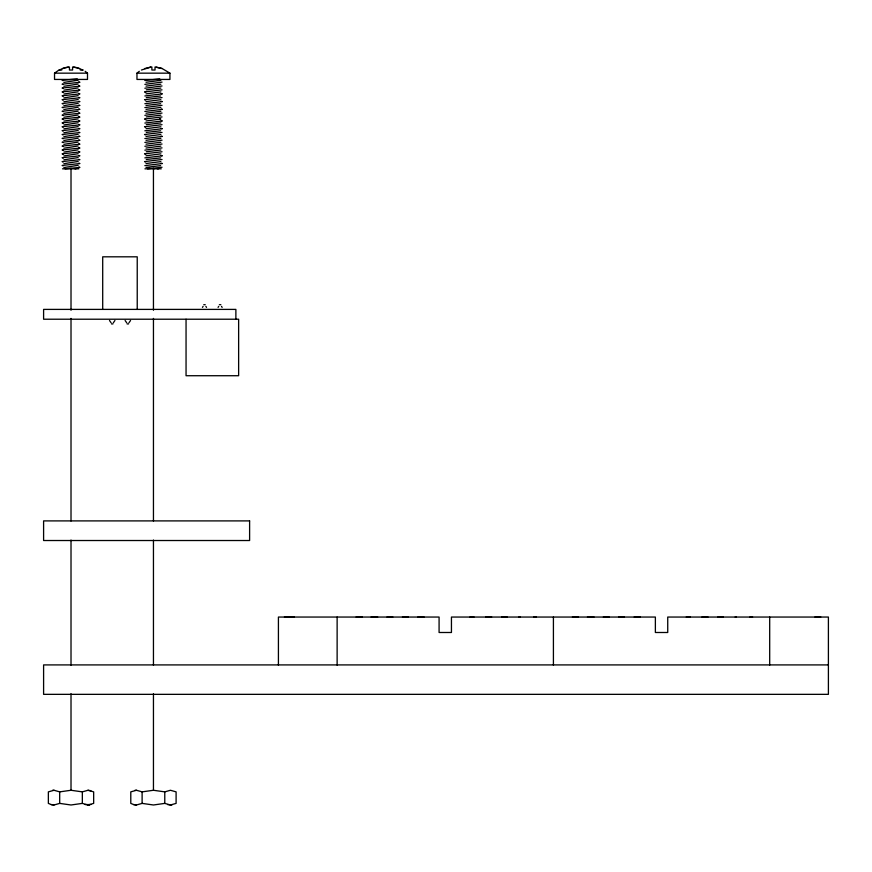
<?xml version="1.0" encoding="UTF-8"?>
<svg xmlns="http://www.w3.org/2000/svg" width="872" height="872" viewBox="0 0 872 872"><rect width="100%" height="100%" fill="white"/><g stroke="black" fill="none" stroke-linecap="round" stroke-linejoin="round"><path stroke-width="1.31" d="M113.327 322.782L114.93 320.504M128.947 322.782L130.549 320.504M203.111 306.377L202.457 307.369M218.73 306.377L218.065 307.369M85.14 71.297L87.494 73.161L87.494 79.439L54.533 79.439L54.533 73.161L59.002 70.022L61.77 70.022M141.428 70.022L150.9 67.057L151.881 67.013L151.881 70.022L155.02 70.022L155.02 67.013L162.061 68.507L169.931 73.161L169.931 79.439L136.969 79.439L136.969 73.161L139.324 71.297M146.027 82.262L160.862 80.333M146.027 86.132L160.862 84.203M146.027 93.871L160.862 91.942M160.862 88.072L146.278 89.849M146.027 101.61L160.862 99.681M146.027 105.479L160.612 103.714M146.027 109.349L160.862 107.419M146.027 113.229L160.862 111.289M146.027 120.968L160.862 119.028L159.87 118.712M160.862 115.159L146.278 116.935M146.027 128.707L160.862 126.767M160.862 122.898L146.278 124.674M146.027 136.446L160.862 134.506M146.027 140.316L160.862 138.376M146.027 144.185L160.862 142.245M146.027 148.055L160.862 146.115M146.027 155.794L160.862 153.854M160.862 149.984L146.278 151.761M146.027 163.533L160.862 161.603M146.027 167.402L160.612 165.625M59.209 70.022L65.16 67.635L69.444 67.013L69.444 70.022L72.583 70.022L72.583 67.013L76.747 67.602L82.818 70.022M82.339 791.863L88.007 790.272L93.664 791.863L93.664 803.395L88.007 804.987L82.339 803.395L71.014 804.987L59.688 803.395L54.02 804.987L51.165 804.562L48.363 803.395L48.363 791.863L54.02 790.272L59.688 791.863L71.014 790.272L82.339 791.863L82.339 803.395M164.775 791.863L170.432 790.272L176.1 791.863L176.1 803.395L170.432 804.987L164.775 803.395L153.45 804.987L142.114 803.395L136.457 804.987L133.59 804.562L130.789 803.395L130.789 791.863L136.457 790.272L142.114 791.863L153.45 790.272L164.775 791.863L164.775 803.395M144.828 68.507L150.725 67.09M62.403 68.507L68.299 67.09M146.278 97.588L160.612 95.975M146.278 132.413L160.612 130.8M146.278 159.5L160.612 157.887M85.14 804.562L90.862 804.562M77.303 78.883L62.119 80.333L63.307 80.649M159.74 78.883L144.85 80.496M65.084 168.819L79.908 167.402L78.72 167.075M147.51 168.819L162.039 167.239M80.257 70.022L83.025 70.022M54.533 73.161L87.494 73.161M136.969 73.161L169.931 73.161M62.512 168.819L78.818 168.819M144.937 168.819L161.255 168.819M203.765 304.688L205.214 304.688M219.384 304.688L220.834 304.688M111.485 323.926L112.935 323.926M127.105 323.926L128.555 323.926M284.425 616.973L294.453 616.973M356.125 616.995L362.207 616.995M371.156 616.995L377.674 616.995M387.059 616.995L392.814 616.995M402.45 616.995L408.172 616.995M417.928 616.995L424.01 616.995M469.986 616.995L473.965 616.995M485.726 616.995L491.666 616.995M501.607 616.995L507.101 616.995M518.894 616.995L520.126 616.995M533.664 616.995L536.324 616.995M572.413 616.995L578.485 616.995M587.434 616.995L593.952 616.995M603.348 616.995L609.092 616.995M618.728 616.995L624.461 616.995M634.217 616.995L640.299 616.995M686.275 616.995L690.253 616.995M702.014 616.995L707.944 616.995M717.885 616.995L723.389 616.995M735.172 616.995L736.415 616.995M749.953 616.995L752.601 616.995M815.026 616.973L820.748 616.973M828.4 664.911L43.6 664.911L43.6 694.341L828.4 694.341L828.4 617.049L667.734 617.049L667.734 632.494L655.373 632.494L655.373 617.049L451.445 617.049L451.445 632.494L439.085 632.494L439.085 617.049L278.419 617.049L278.419 665.14M52.582 790.272L54.02 790.272M135.007 790.272L136.457 790.272M88.007 804.987L89.445 804.987M171.882 804.987L167.577 804.562M157.156 168.688L158.388 168.819M148.196 167.882L149.733 168.045M74.719 168.688L75.962 168.819M88.007 790.272L90.873 790.697M133.59 804.562L136.457 804.987M51.154 804.562L54.02 804.987M156.164 67.09L162.061 68.507M73.728 67.09L79.624 68.507M161.146 93.555L162.345 93.871L144.85 95.975M145.744 92.258L144.545 91.942L162.039 89.849M78.72 81.946L79.908 82.262L62.119 84.203L63.307 84.519M78.72 85.816L79.908 86.132L62.119 88.072L63.307 88.388M161.146 101.294L162.345 101.61L144.85 103.714M145.744 99.997L144.545 99.681L162.039 97.588M78.72 89.685L79.908 90.001L62.119 91.942L63.307 92.258M78.72 93.555L79.908 93.871L62.119 95.811L63.307 96.127M161.146 109.033L162.345 109.349L144.85 111.453M78.72 97.424L79.908 97.74L62.119 99.681L63.307 99.997M78.72 101.294L79.908 101.61L62.119 103.55L63.307 103.877M78.72 105.163L79.908 105.479L62.119 107.419L63.307 107.746M161.146 120.641L162.345 120.968L144.85 123.061M145.744 119.355L144.545 119.028L162.039 116.935M78.72 109.033L79.908 109.349L62.119 111.289L63.307 111.616M78.72 112.902L79.908 113.229L62.119 115.159L63.307 115.486M161.146 128.38L162.345 128.707L144.85 130.8M145.744 127.094L144.545 126.767L162.039 124.674M78.72 116.772L79.908 117.099L62.119 119.028L63.307 119.355M78.72 120.641L79.908 120.968L62.119 122.898L63.307 123.225M161.146 136.119L162.345 136.446L144.85 138.539M145.744 134.833L144.545 134.506L162.039 132.413M78.72 124.511L79.908 124.838L62.119 126.767L63.307 127.094M78.72 128.38L79.908 128.707L62.119 130.637L63.307 130.964M78.72 132.25L79.908 132.577L62.119 134.506L63.307 134.833M78.72 136.119L79.908 136.446L62.119 138.376L63.307 138.703M78.72 139.989L79.908 140.316L62.119 142.245L63.307 142.572M161.146 155.467L162.345 155.794L144.85 157.887M145.744 154.18L144.545 153.854L162.039 151.761M78.72 143.858L79.908 144.185L62.119 146.115L63.307 146.441M78.72 147.728L79.908 148.055L62.119 149.984L63.307 150.311M161.146 163.206L162.345 163.533L144.85 165.625M145.744 161.92L144.545 161.603L162.039 159.5M78.72 151.597L79.908 151.924L62.119 153.854L63.307 154.18M78.72 155.467L79.908 155.794L62.119 157.723L63.307 158.05M78.72 159.336L79.908 159.663L62.119 161.603L63.307 161.92M78.72 163.206L79.908 163.533L62.119 165.473L63.307 165.789M162.039 82.099L144.85 84.366M162.039 85.968L144.85 88.236M162.039 105.327L144.85 107.583M162.039 113.066L144.85 115.322M162.039 140.152L144.85 142.409M162.039 144.022L144.85 146.278M162.039 147.891L144.85 150.148M78.175 80.169L63.852 82.426M78.175 84.039L63.852 86.295M78.175 87.909L63.852 90.165M78.175 91.778L63.852 94.034M78.175 95.648L63.852 97.904M78.175 99.517L63.852 101.773M78.175 103.386L63.852 105.643M78.175 107.256L63.852 109.512M78.175 111.126L63.852 113.382M78.175 114.995L63.852 117.251M78.175 118.865L63.852 121.121M78.175 122.734L63.852 124.99M78.175 126.604L63.852 128.86M78.175 130.473L63.852 132.74M78.175 134.343L63.852 136.61M78.175 138.212L63.852 140.479M78.175 142.092L63.852 144.349M78.175 145.962L63.852 148.218M78.175 149.831L63.852 152.088M78.175 153.701L63.852 155.957M78.175 157.57L63.852 159.827M78.175 161.44L63.852 163.696M78.175 165.309L63.852 167.566M153.93 168.819L153.439 168.372L153.45 310.247M71.504 168.819L71.014 168.372L71.014 310.247M125.11 320.504L126.713 322.782M109.501 320.504L111.093 322.782M222.142 307.369L221.488 306.377M206.522 307.369L205.868 306.377M769.693 617.049L769.693 665.14M553.415 617.049L553.415 665.14M337.126 617.049L337.126 665.14M235.876 319.217L235.876 309.397L43.6 309.397L43.6 319.217L238.634 319.217L238.634 375.723L186.052 375.723L186.052 319.217M153.45 318.411L153.45 521.02M153.45 540.062L153.45 665.162M153.45 693.72L153.45 790.272M142.114 791.863L142.114 803.395M137.231 309.397L137.231 256.815L102.7 256.815L102.7 309.397M71.014 318.411L71.014 521.02M71.014 540.062L71.014 665.162M71.014 693.72L71.014 790.272M59.688 791.863L59.688 803.395M249.61 520.9L43.6 520.9L43.6 540.52L249.61 540.52L249.61 520.9"/></g></svg>
